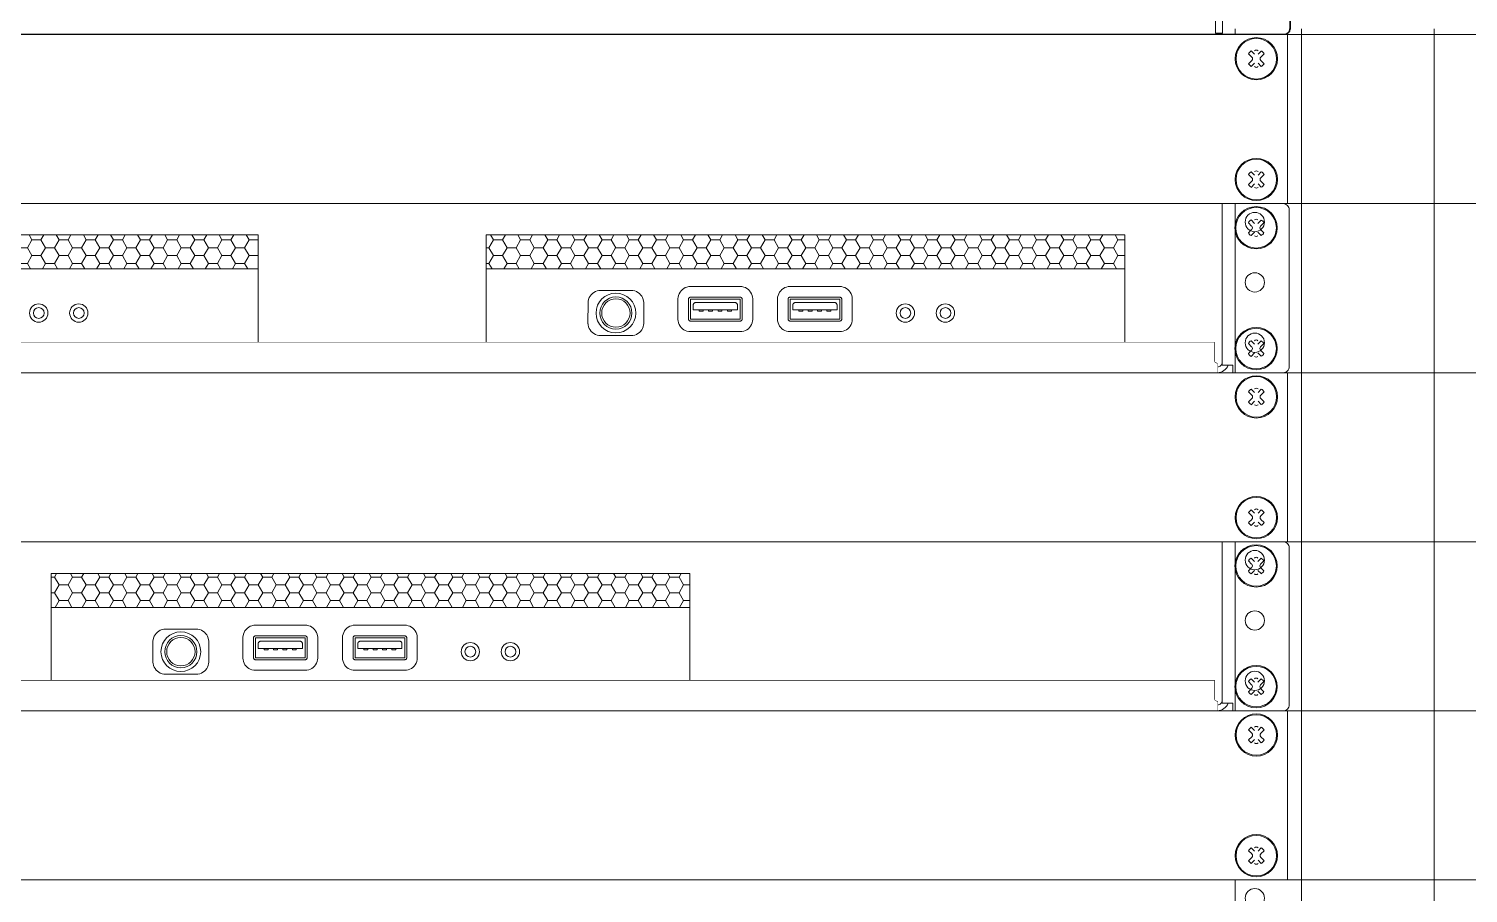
# Model space of a CAD drawing. Header units: millimetres. Extents: x -71336 to -33468, y -26189 to 22712.
# Drawn here: x -34387.6 to -34008.9, y -12856.8 to -12629.5 of the extents above; entities that cross this region are included whole.
import ezdxf

# ---------------------------------------------------------------- set-up
doc = ezdxf.new("R2010")
doc.units = ezdxf.units.MM
doc.set_wipeout_variables(frame=1)
doc.layers.add('PDF3_Geometry', color=7, linetype='Continuous')
doc.layers.add('SC - Equipment', color=7, linetype='Continuous', lineweight=13)
doc.layers.add('SC - Rack Layout - U-guides and centreline', color=5, linetype='Continuous', lineweight=13, plot=False)
doc.styles.add('ARIAL', font='arial.ttf')

# ---------------------------------------------------------------- blocks, each defined once
blk = doc.blocks.new('*U240')
at = {"layer": 'SC - Rack Layout - U-guides and centreline', "ltscale": 5}
blk.add_lwpolyline([(-300, 0), (300, 0)], dxfattribs=at)
blk = doc.blocks.new('*U241')
at = {"layer": 'SC - Rack Layout - U-guides and centreline', "color": 0, "linetype": 'ByBlock', "lineweight": -2, "transparency": 16777216}
for p in [(0, 622.3), (0, 577.85), (0, 533.4), (0, 488.95), (0, 444.5), (0, 400.05)]:
    blk.add_blockref('*U240', p, dxfattribs=at)
blk = doc.blocks.new('*U270')
at = {"layer": 'SC - Equipment'}
for p, q in [((227.076, 630.174), (227.076, 674.624)), ((244.4623, 630.174), (244.4623, 674.624)), ((279.3873, 674.624), (279.3873, 630.174)), ((227.076, 585.724), (227.076, 630.174)), ((244.4623, 585.724), (244.4623, 630.174)), ((279.3873, 630.174), (279.3873, 585.724)), ((227.076, 541.274), (227.076, 585.724)), ((244.4623, 541.274), (244.4623, 585.724)), ((279.3873, 585.724), (279.3873, 541.274)), ((227.076, 496.824), (227.076, 541.274)), ((244.4623, 496.824), (244.4623, 541.274)), ((279.3873, 541.274), (279.3873, 496.824)), ((227.076, 452.374), (227.076, 496.824)), ((244.4623, 452.374), (244.4623, 496.824)), ((279.3873, 496.824), (279.3873, 452.374)), ((227.076, 407.924), (227.076, 452.374)), ((244.4623, 407.924), (244.4623, 452.374)), ((279.3873, 452.374), (279.3873, 407.924))]:
    blk.add_line(p, q, dxfattribs=at)
for centre in [(232.21315, 668.274), (232.21315, 652.399), (232.21315, 636.524), (232.21315, 623.824), (232.21315, 607.949), (232.21315, 592.074), (232.21315, 579.374), (232.21315, 563.499), (232.21315, 547.624), (232.21315, 534.924), (232.21315, 519.049), (232.21315, 503.174), (232.21315, 490.474), (232.21315, 474.599), (232.21315, 458.724), (232.21315, 446.024)]:
    blk.add_circle(centre, 2.54, dxfattribs=at)
at = {"ltscale": 5, "style": 'ARIAL', "flags": 1}
blk.add_attdef('UNITS', (470.5, 46), '', height=9.73997, dxfattribs=at)
blk = doc.blocks.new('LG CVCA')
at = {"layer": 'PDF3_Geometry', "lineweight": 35}
blk.add_lwpolyline([(241.5, 1.64, -0.41475), (239.86, 0), (-239.86, 0, -0.414753), (-241.5, 1.64), (-241.5, 61.68, -0.414378), (-239.86, 63.32), (239.86, 63.32, -0.414374), (241.5, 61.68)], format="xyb", close=True, dxfattribs=at)
at = {"layer": 'PDF3_Geometry', "lineweight": 18}
blk.add_lwpolyline([(223.73, 0.41), (221.88, 0.41), (221.88, 62.59), (223.73, 62.59)], close=True, dxfattribs=at)
blk = doc.blocks.new('1U BLANK PANEL - RACK LAYOUT')
blk.add_wipeout([(-241.3, 44.45), (241.3, 44.45), (241.3, 0), (-241.3, 0)])
at = {"layer": 'SC - Equipment'}
for p, q in [((-241.3, 44.45), (241.3, 44.45)), ((241.3, 44.45), (241.3, 0)), ((231.89, 38.56), (231.03, 39.42)), ((232.63, 39.27), (231.74, 40.16)), ((234.38, 40.13), (233.52, 39.27)), ((235.12, 39.42), (234.23, 38.56)), ((231.89, 37.64), (231.03, 36.78)), ((232.63, 36.93), (231.74, 36.04)), ((234.38, 36.07), (233.52, 36.93)), ((235.12, 36.78), (234.23, 37.64)), ((231.89, 6.81), (231.03, 7.67)), ((232.63, 7.52), (231.74, 8.41)), ((234.38, 8.38), (233.52, 7.52)), ((235.12, 7.67), (234.23, 6.81)), ((231.89, 5.89), (231.03, 5.03)), ((232.63, 5.18), (231.74, 4.29)), ((234.38, 4.32), (233.52, 5.18)), ((235.12, 5.03), (234.23, 5.89)), ((241.3, 0), (-241.3, 0))]:
    blk.add_line(p, q, dxfattribs=at)
for centre, major_axis, start_param, end_param in [((233.06, 38.1), (5.56, 0), 0, 6.283185), ((233.06, 38.1), (5.33, 0), 0, 6.283185), ((233.06, 38.1), (2.44, 0), 2.143456, 2.563819), ((231.46, 38.1), (0.635, 0), 5.497788, 7.068584), ((233.06, 39.73), (0.635, 0), 0.785399, 2.356195), ((234.69, 38.1), (0.635, 0), 2.356195, 3.926991), ((233.06, 38.1), (2.44, 0), 0.57266, 0.993023), ((233.06, 38.1), (2.44, 0), 3.719366, 4.139729), ((233.06, 36.47), (0.635, 0), 3.926991, 5.497787), ((233.06, 38.1), (2.44, 0), 5.290163, 5.710525), ((233.06, 6.35), (5.56, 0), 0, 6.283185), ((233.06, 6.35), (5.33, 0), 0, 6.283185), ((233.06, 6.35), (2.44, 0), 2.143456, 2.563819), ((233.06, 7.98), (0.635, 0), 0.785399, 2.356195), ((233.06, 6.35), (2.44, 0), 0.57266, 0.993023), ((233.06, 6.35), (2.44, 0), 3.719366, 4.139729), ((231.46, 6.35), (0.635, 0), 5.497788, 7.068584), ((233.06, 4.72), (0.635, 0), 3.926991, 5.497787), ((234.69, 6.35), (0.635, 0), 2.356195, 3.926991), ((233.06, 6.35), (2.44, 0), 5.290163, 5.710525)]:
    blk.add_ellipse(centre, major_axis=major_axis, ratio=1, start_param=start_param, end_param=end_param, dxfattribs=at)
blk = doc.blocks.new('*U281')
blk.add_blockref('1U BLANK PANEL - RACK LAYOUT', (0, -44.45))
blk = doc.blocks.new('MOOD MEDIA 246')
at = {"layer": 'SC - Equipment', "ltscale": 5}
h = blk.add_hatch(dxfattribs=at)
h.set_pattern_fill('HONEY', color=256, scale=0.75)
h.set_pattern_definition([(0, (34721.8029, 7083.4338), (3.571875, 2.06222298), [2.38125, -4.7625]), (120, (34721.8029, 7083.4338), (-3.57187499, 2.062223), [2.38125, -4.7625]), (60, (34721.8029, 7083.4338), (8e-09, 4.12444598), [-4.7625, 2.38125])])
h.paths.add_polyline_path([(-84, 27.19), (84, 27.19), (84, 36.08), (-84, 36.08)])
for p, q in [((-84, 36.08), (-84, 3.08)), ((84, 36.08), (-84, 36.08)), ((84, 36.08), (84, 3.08)), ((84, 3.08), (-84, 3.08)), ((0, 0), (-50, 0)), ((0, 0), (50, 0))]:
    blk.add_line(p, q, dxfattribs=at)
at = {"layer": 'SC - Equipment'}
for p, q in [((-17.16, 13.93), (-17.16, 19.2)), ((9.04, 13.93), (9.04, 19.2)), ((-29.53, 17.65), (-29.53, 16.42)), ((-17.9, 16.42), (-17.9, 17.65)), ((-3.32, 17.65), (-3.32, 16.42)), ((8.3, 16.42), (8.3, 17.65))]:
    blk.add_line(p, q, dxfattribs=at)
at = {"layer": 'SC - Equipment', "ltscale": 5}
for points in [[(-84, 27.19), (84, 27.19), (84, 36.08), (-84, 36.08)], [(-26.51, 3.08), (-23.49, 3.08), (-23.49, 1.49), (-26.51, 1.49)], [(23.49, 3.08), (26.51, 3.08), (26.51, 1.49), (23.49, 1.49)]]:
    blk.add_lwpolyline(points, close=True, dxfattribs=at)
at = {"layer": 'SC - Equipment'}
for points in [[(-54.1, 21.47), (-54.38, 21.45), (-54.84, 21.35), (-55.28, 21.19), (-55.69, 20.97), (-56.06, 20.69), (-56.39, 20.37), (-56.67, 20), (-56.91, 19.59), (-57.08, 19.14), (-57.19, 18.66), (-57.21, 18.38)], [(-45.66, 21.47), (-54.1, 21.47)], [(-42.54, 18.38), (-42.57, 18.66), (-42.68, 19.14), (-42.85, 19.59), (-43.08, 20), (-43.37, 20.37), (-43.7, 20.69), (-44.07, 20.96), (-44.48, 21.19), (-44.92, 21.35), (-45.38, 21.45), (-45.66, 21.47)], [(-30.43, 22.5), (-30.71, 22.48), (-31.17, 22.38), (-31.61, 22.22), (-32.02, 22), (-32.39, 21.72), (-32.72, 21.4), (-33.01, 21.03), (-33.24, 20.62), (-33.42, 20.17), (-33.52, 19.69), (-33.55, 19.41)], [(-33.55, 19.41), (-33.55, 13.73)], [(-30.23, 19.72), (-30.31, 19.71), (-30.39, 19.7), (-30.46, 19.67), (-30.52, 19.64), (-30.58, 19.59), (-30.63, 19.54), (-30.68, 19.48), (-30.71, 19.42), (-30.74, 19.35), (-30.76, 19.28), (-30.76, 19.2)], [(-30.76, 19.2), (-30.76, 13.95)], [(-16.99, 22.5), (-30.43, 22.5)], [(-17.19, 19.72), (-30.23, 19.72)], [(-16.66, 19.2), (-16.67, 19.28), (-16.68, 19.35), (-16.71, 19.42), (-16.75, 19.48), (-16.79, 19.54), (-16.84, 19.59), (-16.9, 19.64), (-16.97, 19.67), (-17.04, 19.7), (-17.11, 19.71), (-17.19, 19.72)], [(-13.88, 19.41), (-13.9, 19.69), (-14.01, 20.17), (-14.18, 20.62), (-14.42, 21.03), (-14.7, 21.4), (-15.03, 21.72), (-15.4, 22), (-15.81, 22.22), (-16.25, 22.38), (-16.72, 22.48), (-16.99, 22.5)], [(-16.66, 13.95), (-16.66, 19.2)], [(-13.88, 13.74), (-13.88, 19.41)], [(-7.34, 19.41), (-7.35, 13.73)], [(-4.23, 22.5), (-4.51, 22.48), (-4.97, 22.38), (-5.41, 22.22), (-5.82, 22), (-6.19, 21.72), (-6.52, 21.4), (-6.8, 21.03), (-7.04, 20.62), (-7.21, 20.17), (-7.32, 19.69), (-7.34, 19.41)], [(-4.03, 19.72), (-4.11, 19.71), (-4.18, 19.7), (-4.25, 19.67), (-4.32, 19.64), (-4.38, 19.59), (-4.43, 19.54), (-4.48, 19.48), (-4.51, 19.42), (-4.54, 19.35), (-4.56, 19.28), (-4.56, 19.2)], [(-4.56, 19.2), (-4.56, 13.95)], [(9.21, 22.5), (-4.23, 22.5)], [(9.01, 19.72), (-4.03, 19.72)], [(9.54, 19.2), (9.53, 19.28), (9.52, 19.35), (9.49, 19.42), (9.46, 19.48), (9.41, 19.54), (9.36, 19.59), (9.3, 19.64), (9.23, 19.67), (9.16, 19.7), (9.09, 19.71), (9.01, 19.72)], [(12.32, 19.41), (12.3, 19.69), (12.19, 20.17), (12.02, 20.62), (11.78, 21.03), (11.5, 21.4), (11.17, 21.72), (10.8, 22), (10.39, 22.22), (9.95, 22.38), (9.49, 22.48), (9.21, 22.5)], [(9.54, 13.95), (9.54, 19.2)], [(12.32, 13.74), (12.32, 19.41)], [(-57.21, 18.38), (-57.22, 12.7)], [(-42.54, 12.71), (-42.54, 18.38)], [(-29.43, 17.99), (-29.44, 17.96), (-29.46, 17.94), (-29.47, 17.91), (-29.49, 17.87), (-29.5, 17.84), (-29.51, 17.81), (-29.51, 17.77), (-29.52, 17.74), (-29.52, 17.71), (-29.53, 17.68), (-29.53, 17.65)], [(-29.53, 16.42), (-17.9, 16.42)], [(-28.86, 18.3), (-28.92, 18.3), (-28.98, 18.29), (-29.04, 18.28), (-29.1, 18.26), (-29.16, 18.23), (-29.21, 18.2), (-29.26, 18.17), (-29.31, 18.13), (-29.36, 18.08), (-29.4, 18.04), (-29.43, 17.99)], [(-18.57, 18.3), (-28.86, 18.3)], [(-18, 17.99), (-18.03, 18.04), (-18.07, 18.08), (-18.11, 18.13), (-18.16, 18.17), (-18.21, 18.2), (-18.27, 18.23), (-18.33, 18.26), (-18.39, 18.28), (-18.45, 18.29), (-18.51, 18.3), (-18.57, 18.3)], [(-17.9, 17.65), (-17.9, 17.68), (-17.9, 17.71), (-17.9, 17.74), (-17.91, 17.77), (-17.92, 17.81), (-17.93, 17.84), (-17.94, 17.87), (-17.95, 17.91), (-17.97, 17.94), (-17.98, 17.96), (-18, 17.99)], [(-3.23, 17.99), (-3.24, 17.96), (-3.26, 17.94), (-3.27, 17.91), (-3.28, 17.87), (-3.29, 17.84), (-3.3, 17.81), (-3.31, 17.77), (-3.32, 17.74), (-3.32, 17.71), (-3.32, 17.68), (-3.32, 17.65)], [(-3.32, 16.42), (8.3, 16.42)], [(-2.65, 18.3), (-2.71, 18.3), (-2.77, 18.29), (-2.83, 18.28), (-2.89, 18.26), (-2.95, 18.23), (-3.01, 18.2), (-3.06, 18.17), (-3.11, 18.13), (-3.16, 18.08), (-3.19, 18.04), (-3.23, 17.99)], [(7.63, 18.3), (-2.65, 18.3)], [(8.2, 17.99), (8.17, 18.04), (8.13, 18.08), (8.09, 18.13), (8.04, 18.17), (7.99, 18.2), (7.93, 18.23), (7.87, 18.26), (7.81, 18.28), (7.75, 18.29), (7.69, 18.3), (7.63, 18.3)], [(8.3, 17.65), (8.3, 17.68), (8.3, 17.71), (8.3, 17.74), (8.29, 17.77), (8.28, 17.81), (8.27, 17.84), (8.26, 17.87), (8.25, 17.91), (8.24, 17.94), (8.22, 17.96), (8.2, 17.99)], [(-57.21, 12.71), (-57.19, 12.43), (-57.08, 11.95), (-56.91, 11.5), (-56.67, 11.09), (-56.39, 10.72), (-56.06, 10.4), (-55.69, 10.13), (-55.28, 9.9), (-54.84, 9.74), (-54.38, 9.64), (-54.1, 9.62)], [(-45.66, 9.62), (-45.38, 9.64), (-44.92, 9.74), (-44.48, 9.9), (-44.07, 10.13), (-43.7, 10.4), (-43.37, 10.72), (-43.08, 11.09), (-42.85, 11.5), (-42.68, 11.95), (-42.57, 12.43), (-42.54, 12.71)], [(-33.55, 13.74), (-33.52, 13.46), (-33.42, 12.98), (-33.24, 12.53), (-33.01, 12.12), (-32.72, 11.75), (-32.39, 11.43), (-32.02, 11.16), (-31.61, 10.94), (-31.17, 10.77), (-30.71, 10.67), (-30.43, 10.65)], [(-30.76, 13.95), (-30.76, 13.88), (-30.74, 13.8), (-30.71, 13.73), (-30.68, 13.67), (-30.63, 13.61), (-30.58, 13.56), (-30.52, 13.52), (-30.46, 13.48), (-30.39, 13.46), (-30.31, 13.44), (-30.23, 13.43)], [(-30.23, 13.43), (-17.19, 13.43)], [(-17.19, 13.43), (-17.11, 13.44), (-17.04, 13.46), (-16.97, 13.48), (-16.9, 13.52), (-16.84, 13.56), (-16.79, 13.61), (-16.75, 13.67), (-16.71, 13.73), (-16.68, 13.8), (-16.67, 13.88), (-16.66, 13.95)], [(-16.99, 10.65), (-16.72, 10.67), (-16.25, 10.77), (-15.81, 10.94), (-15.4, 11.16), (-15.03, 11.43), (-14.7, 11.75), (-14.42, 12.12), (-14.18, 12.53), (-14.01, 12.98), (-13.9, 13.46), (-13.88, 13.74)], [(-7.34, 13.74), (-7.32, 13.46), (-7.21, 12.98), (-7.04, 12.53), (-6.8, 12.12), (-6.52, 11.75), (-6.19, 11.43), (-5.82, 11.16), (-5.41, 10.94), (-4.97, 10.77), (-4.51, 10.67), (-4.23, 10.65)], [(-4.56, 13.95), (-4.56, 13.88), (-4.54, 13.8), (-4.51, 13.73), (-4.48, 13.67), (-4.43, 13.61), (-4.38, 13.56), (-4.32, 13.52), (-4.25, 13.48), (-4.18, 13.46), (-4.11, 13.44), (-4.03, 13.43)], [(-4.03, 13.43), (9.01, 13.43)], [(9.01, 13.43), (9.09, 13.44), (9.16, 13.46), (9.23, 13.48), (9.3, 13.52), (9.36, 13.56), (9.41, 13.61), (9.46, 13.67), (9.49, 13.73), (9.52, 13.8), (9.53, 13.88), (9.54, 13.95)], [(9.21, 10.65), (9.49, 10.67), (9.95, 10.77), (10.39, 10.94), (10.8, 11.16), (11.17, 11.43), (11.5, 11.75), (11.78, 12.12), (12.02, 12.53), (12.19, 12.98), (12.3, 13.46), (12.32, 13.74)], [(-54.1, 9.62), (-45.66, 9.62)], [(-30.43, 10.65), (-16.99, 10.65)], [(-4.23, 10.65), (9.21, 10.65)]]:
    blk.add_lwpolyline(points, dxfattribs=at)
at = {"layer": 'SC - Equipment', "flags": 128}
for points in [[(-17.16, 19.2), (-30.26, 19.2)], [(-30.26, 19.2), (-30.26, 13.93)], [(9.04, 19.2), (-4.06, 19.2)], [(-4.06, 19.2), (-4.06, 13.93)], [(-27.94, 16.42), (-27.94, 16.01)], [(-27.94, 16.01), (-26.89, 16.01)], [(-26.89, 16.01), (-26.89, 16.42)], [(-25.47, 16.42), (-25.47, 16.01)], [(-25.47, 16.01), (-24.43, 16.01)], [(-24.43, 16.01), (-24.43, 16.42)], [(-23.01, 16.42), (-23.01, 16.01)], [(-23.01, 16.01), (-21.97, 16.01)], [(-21.97, 16.01), (-21.97, 16.42)], [(-20.55, 16.42), (-20.55, 16.01)], [(-20.55, 16.01), (-19.5, 16.01)], [(-19.5, 16.01), (-19.5, 16.42)], [(-1.73, 16.42), (-1.73, 16.01)], [(-1.73, 16.01), (-0.69, 16.01)], [(-0.69, 16.01), (-0.69, 16.42)], [(0.73, 16.42), (0.73, 16.01)], [(0.73, 16.01), (1.77, 16.01)], [(1.77, 16.01), (1.77, 16.42)], [(3.19, 16.42), (3.19, 16.01)], [(3.19, 16.01), (4.24, 16.01)], [(4.24, 16.01), (4.24, 16.42)], [(5.65, 16.42), (5.65, 16.01)], [(5.65, 16.01), (6.7, 16.01)], [(6.7, 16.01), (6.7, 16.42)], [(-30.26, 13.93), (-17.16, 13.93)], [(-4.06, 13.93), (9.04, 13.93)]]:
    blk.add_lwpolyline(points, dxfattribs=at)
at = {"layer": 'SC - Equipment', "ltscale": 5}
blk.add_lwpolyline([(-50, 0), (-50, 1.49), (50, 1.49), (50, 0)], dxfattribs=at)
for centre, radius in [((-49.88, 15.55), 5.23), ((-49.88, 15.55), 4.23), ((-49.88, 15.55), 3.73), ((26.28, 15.55), 2.41), ((26.28, 15.55), 1.41), ((36.82, 15.55), 2.41), ((36.82, 15.55), 1.41)]:
    blk.add_circle(centre, radius, dxfattribs=at)
blk = doc.blocks.new('1U RACK SHELF - RACK LAYOUT')
at = {"layer": 'SC - Equipment', "flags": 128}
for points in [[(223.67, 44.45), (223.67, 2)], [(223.67, 44.45), (239.7, 44.45)], [(241.3, 42.85), (241.3, 1.59)], [(231.39, 38.56), (230.53, 39.42)], [(232.13, 39.27), (231.24, 40.16)], [(233.88, 40.13), (233.02, 39.27)], [(234.62, 39.42), (233.73, 38.56)], [(231.39, 37.64), (230.53, 36.78)], [(232.13, 36.93), (231.24, 36.04)], [(233.88, 36.07), (233.02, 36.93)], [(234.62, 36.78), (233.73, 37.64)], [(221.58, 7.95), (-221.52, 7.95)], [(221.58, 7.95), (221.58, 3.16)], [(231.39, 6.81), (230.53, 7.67)], [(232.13, 7.52), (231.24, 8.41)], [(233.88, 8.38), (233.02, 7.52)], [(234.62, 7.67), (233.73, 6.81)], [(231.39, 5.89), (230.53, 5.03)], [(232.13, 5.18), (231.24, 4.29)], [(233.88, 4.32), (233.02, 5.18)], [(234.62, 5.03), (233.73, 5.89)], [(222.42, 0), (-222.36, 0)], [(222.42, 0), (222.42, 2.42)], [(223.67, 2), (226.44, 2)], [(226.44, 2), (226.44, 0)], [(239.7, 0), (226.44, 0)]]:
    blk.add_lwpolyline(points, dxfattribs=at)
for points in [[(241.3, 42.85, 0.414214), (239.7, 44.45)], [(221.58, 3.16, 0.106933), (221.67, 2.77)], [(222.42, 1.53, 0.414214), (223.67, 2.77)], [(222.42, 0, 0.29889), (225.19, 2)], [(239.7, 0, 0.414214), (241.3, 1.59)]]:
    blk.add_lwpolyline(points, format="xyb", dxfattribs=at)
at = {"layer": 'SC - Equipment'}
for points in [[(221.86, 2.6), (221.84, 2.61), (221.82, 2.62), (221.8, 2.64), (221.78, 2.65), (221.77, 2.67), (221.75, 2.68), (221.73, 2.7), (221.71, 2.72), (221.7, 2.73), (221.68, 2.75), (221.67, 2.77)], [(222.12, 2.48), (222.1, 2.49), (222.07, 2.5), (222.05, 2.51), (222.02, 2.51), (222, 2.52), (221.98, 2.54), (221.95, 2.55), (221.93, 2.56), (221.91, 2.57), (221.88, 2.58), (221.86, 2.6)], [(222.42, 2.42), (222.39, 2.43), (222.37, 2.43), (222.34, 2.43), (222.31, 2.44), (222.28, 2.44), (222.26, 2.45), (222.23, 2.45), (222.2, 2.46), (222.17, 2.47), (222.15, 2.47), (222.12, 2.48)]]:
    blk.add_lwpolyline(points, dxfattribs=at)
for centre, major_axis, start_param, end_param in [((232.56, 38.1), (5.56, 0), 0, 6.283185), ((232.56, 38.1), (5.33, 0), 0, 6.283185), ((232.56, 38.1), (2.44, 0), 2.143456, 2.563819), ((230.96, 38.1), (0.635, 0), 5.497788, 7.068584), ((232.56, 39.72), (0.635, 0), 0.785399, 2.356195), ((234.19, 38.1), (0.635, 0), 2.356195, 3.926991), ((232.56, 38.1), (2.44, 0), 0.57266, 0.993023), ((232.56, 38.1), (2.44, 0), 3.719366, 4.139729), ((232.56, 36.47), (0.635, 0), 3.926991, 5.497787), ((232.56, 38.1), (2.44, 0), 5.290163, 5.710525), ((232.56, 6.35), (5.56, 0), 0, 6.283185), ((232.56, 6.35), (5.33, 0), 0, 6.283185), ((232.56, 6.35), (2.44, 0), 2.143456, 2.563819), ((232.56, 7.97), (0.635, 0), 0.785399, 2.356195), ((232.56, 6.35), (2.44, 0), 0.57266, 0.993023), ((232.56, 6.35), (2.44, 0), 3.719366, 4.139729), ((230.96, 6.35), (0.635, 0), 5.497788, 7.068584), ((232.56, 4.72), (0.635, 0), 3.926991, 5.497787), ((234.19, 6.35), (0.635, 0), 2.356195, 3.926991), ((232.56, 6.35), (2.44, 0), 5.290163, 5.710525)]:
    blk.add_ellipse(centre, major_axis=major_axis, ratio=1, start_param=start_param, end_param=end_param, dxfattribs=at)
blk.add_wipeout([(-222.36, 0), (-222.36, 2.42), (-222.28, 2.43), (-222.18, 2.45), (-222.07, 2.47), (-221.97, 2.51), (-221.89, 2.54), (-221.82, 2.58), (-221.77, 2.61), (-221.71, 2.66), (-221.68, 2.68), (-221.64, 2.73), (-221.62, 2.75), (-221.61, 2.77), (-221.58, 2.84), (-221.56, 2.91), (-221.54, 2.99), (-221.53, 3.07), (-221.52, 3.15), (-221.52, 3.32), (-221.52, 7.95), (221.58, 7.95), (221.58, 3.16), (221.59, 3.08), (221.59, 3.03), (221.6, 2.98), (221.61, 2.93), (221.63, 2.87), (221.64, 2.84), (221.65, 2.81), (221.66, 2.79), (221.67, 2.77), (221.73, 2.7), (221.77, 2.67), (221.82, 2.62), (221.89, 2.58), (221.98, 2.54), (222.06, 2.5), (222.15, 2.47), (222.28, 2.44), (222.38, 2.43), (222.42, 2.42), (222.42, 0)])

msp = doc.modelspace()

# ---------------------------------------------------------------- block references
for name, p in [('LG CVCA', (-34297.305, -12631.067)), ('MOOD MEDIA 246', (-34411.305, -12719.824)), ('MOOD MEDIA 246', (-34183.305, -12719.824)), ('MOOD MEDIA 246', (-34297.756, -12808.867))]:
    msp.add_blockref(name, p)
at = {"layer": 'SC - Equipment'}
msp.add_blockref('*U270', (-34297.305, -13304.167), dxfattribs=at)
at = {"layer": 'SC - Rack Layout - U-guides and centreline'}
msp.add_blockref('*U241', (-34297.756, -13253.367), dxfattribs=at)

# ---------------------------------------------------------------- next in the draw order: block references
msp.add_blockref('1U RACK SHELF - RACK LAYOUT', (-34297.305, -12808.865))
at = {"layer": 'SC - Equipment'}
msp.add_blockref('*U281', (-34297.756, -12631.067), dxfattribs=at)

# ---------------------------------------------------------------- next in the draw order: block references
msp.add_blockref('1U RACK SHELF - RACK LAYOUT', (-34297.305, -12719.965))
msp.add_blockref('*U281', (-34297.756, -12808.867), dxfattribs=at)

# ---------------------------------------------------------------- next in the draw order: block references
msp.add_blockref('*U281', (-34297.756, -12719.967), dxfattribs=at)

doc.saveas('drawing.dxf')
